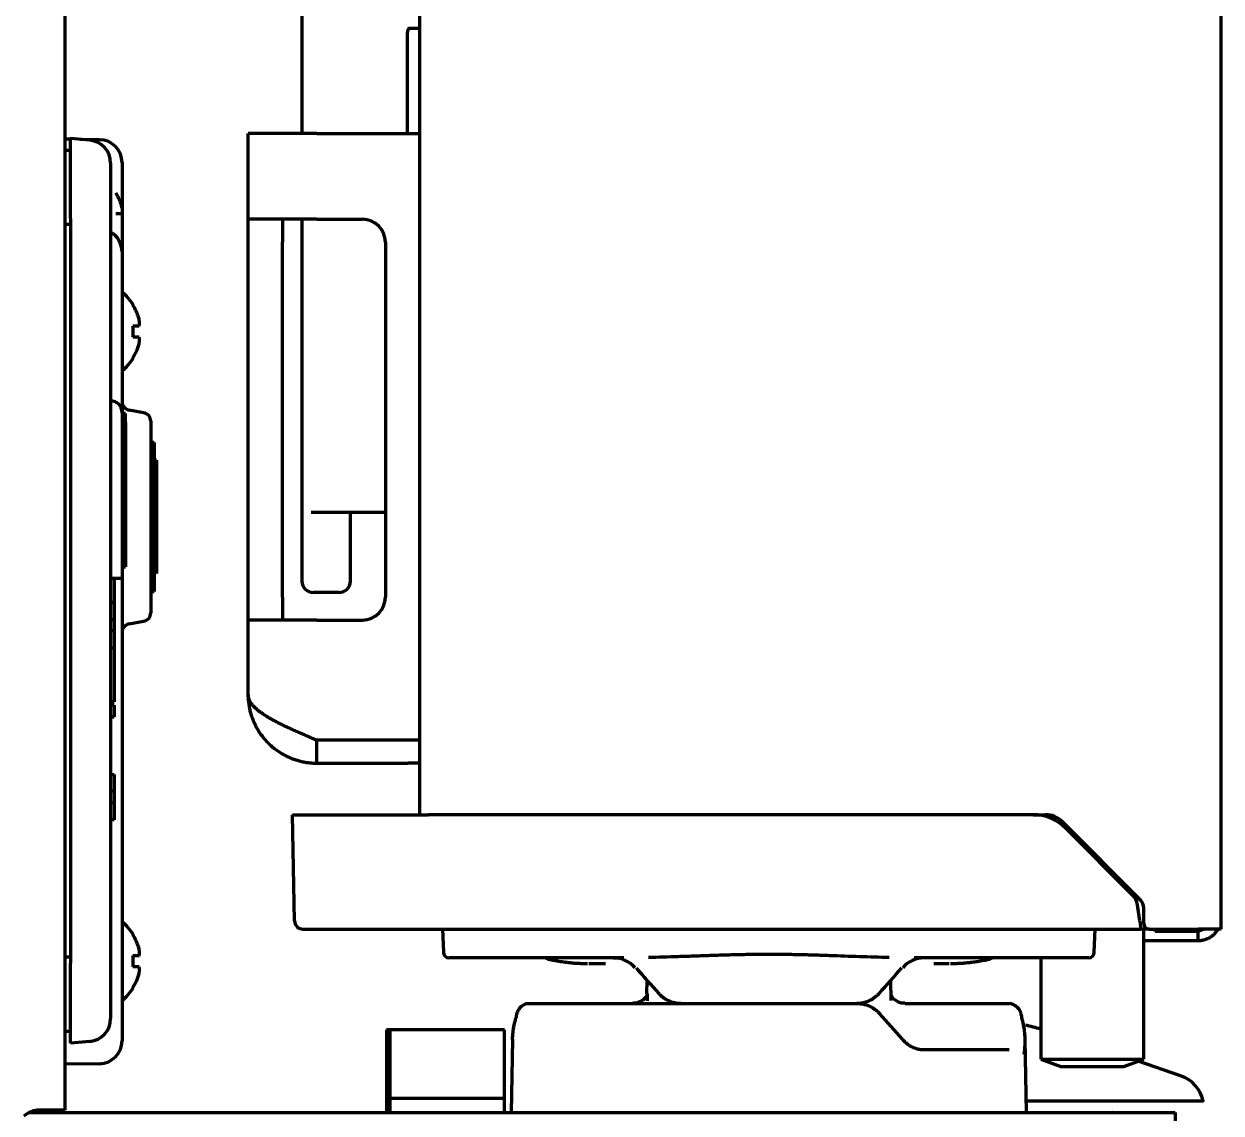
# Model space of a CAD drawing. Header units: inches. Extents: x 904 to 7172, y 213 to 5528.
# Drawn here: x 5376.5 to 5481, y 2036.7 to 2131.8 of the extents above; entities that cross this region are included whole.
import ezdxf

# ---------------------------------------------------------------- set-up
doc = ezdxf.new("R2010")
doc.units = ezdxf.units.IN

msp = doc.modelspace()

# ---------------------------------------------------------------- linework, layer by layer
at = {"linetype": 'Continuous', "lineweight": 70}
for p, q in [((5380.04, 3702.12), (5380.04, 2036.92)), ((5411.04, 2062.72), (5411.04, 3700.72)), ((5481.04, 2052.72), (5481.04, 3700.72)), ((5400.75, 2221.12), (5400.75, 2122.22)), ((5411.04, 2131.37), (5410.08, 2131.37)), ((5409.97, 2122.22), (5409.97, 2130.87)), ((5402.04, 2122.22), (5396.04, 2122.22)), ((5396.04, 2114.72), (5396.04, 2122.22)), ((5402.04, 2122.22), (5411.04, 2122.22)), ((5380.54, 2121.71), (5380.04, 2121.72)), ((5380.54, 2114.8), (5380.54, 2121.77)), ((5382.22, 2121.63), (5380.54, 2121.77)), ((5383.08, 2121.67), (5381.38, 2121.7)), ((5380.54, 2120.73), (5380.04, 2120.73)), ((5384.04, 2119.63), (5384.04, 2114.65)), ((5385.04, 2119.67), (5385.04, 2114.67)), ((5380.54, 2114.8), (5380.54, 2049.75)), ((5384.04, 2114.65), (5384.04, 2049.89)), ((5385.04, 2114.67), (5385.04, 2111.87)), ((5402.04, 2114.72), (5396.04, 2114.72)), ((5396.04, 2112.72), (5396.04, 2114.72)), ((5399.04, 2114.72), (5399.04, 2112.72)), ((5400.75, 2114.72), (5400.75, 2083.12)), ((5402.04, 2114.72), (5406.04, 2114.72)), ((5380.54, 2114.27), (5380.04, 2114.27)), ((5396.04, 2081.72), (5396.04, 2112.72)), ((5399.04, 2081.72), (5399.04, 2112.72)), ((5408.04, 2112.72), (5408.04, 2081.72)), ((5385.04, 2111.87), (5385.04, 2106.87)), ((5385.04, 2106.87), (5385.04, 2097.86)), ((5385.99, 2107.22), (5386.02, 2107.22)), ((5386.02, 2102.62), (5385.99, 2102.62)), ((5385.04, 2097.86), (5385.04, 2096.86)), ((5386.92, 2097.83), (5385.66, 2098.05)), ((5385.34, 2097.75), (5385.04, 2097.75)), ((5385.04, 2096.86), (5385.04, 2083.36)), ((5385.34, 2097), (5385.34, 2097.75)), ((5385.34, 2097), (5385.34, 2086.61)), ((5387.54, 2097.09), (5387.54, 2080.35)), ((5387.84, 2095.22), (5387.69, 2095.22)), ((5387.84, 2095.22), (5387.84, 2092.2)), ((5388.04, 2093.67), (5387.84, 2093.67)), ((5388.04, 2093.67), (5388.04, 2083.77)), ((5387.84, 2092.2), (5387.84, 2091.74)), ((5387.84, 2091.74), (5387.84, 2085.7)), ((5402.72, 2089.12), (5401.57, 2089.12)), ((5408.04, 2089.12), (5402.72, 2089.12)), ((5404.99, 2083.12), (5404.99, 2089.12)), ((5385.34, 2086.61), (5385.34, 2084.36)), ((5387.84, 2085.7), (5387.84, 2085.24)), ((5385.04, 2084.36), (5385.34, 2084.36)), ((5387.84, 2085.24), (5387.84, 2082.22)), ((5385.04, 2083.36), (5384.04, 2083.36)), ((5384.34, 2083.36), (5384.34, 2081.27)), ((5385.04, 2083.36), (5385.04, 2047.97)), ((5387.66, 2082.22), (5387.84, 2082.22)), ((5384.04, 2081.27), (5384.34, 2081.27)), ((5384.04, 2081.24), (5384.34, 2081.24)), ((5384.34, 2081.27), (5384.34, 2081.24)), ((5384.34, 2081.24), (5384.34, 2079.77)), ((5396.04, 2079.72), (5396.04, 2081.72)), ((5399.04, 2081.72), (5399.04, 2079.72)), ((5403.99, 2082.12), (5401.75, 2082.12)), ((5384.04, 2079.77), (5384.34, 2079.77)), ((5384.34, 2079.77), (5384.34, 2078.77)), ((5385.66, 2079.39), (5386.92, 2079.61)), ((5396.04, 2073.22), (5396.04, 2079.72)), ((5402.04, 2079.72), (5396.04, 2079.72)), ((5402.04, 2079.72), (5406.04, 2079.72)), ((5384.34, 2078.77), (5384.04, 2078.77)), ((5384.34, 2078.77), (5384.34, 2077.27)), ((5384.34, 2077.27), (5384.04, 2077.27)), ((5384.34, 2077.27), (5384.34, 2074.57)), ((5384.34, 2074.57), (5384.34, 2072.57)), ((5384.34, 2072.57), (5384.04, 2072.57)), ((5384.34, 2072.27), (5384.04, 2072.27)), ((5384.34, 2072.27), (5384.34, 2071.27)), ((5384.04, 2071.27), (5384.34, 2071.27)), ((5402.04, 2067.22), (5402.04, 2069.22)), ((5411.04, 2069.22), (5402.04, 2069.22)), ((5402.04, 2067.22), (5410.04, 2067.22)), ((5411.04, 2067.22), (5410.04, 2067.22)), ((5384.04, 2066.24), (5384.34, 2066.24)), ((5384.34, 2066.24), (5384.34, 2064.77)), ((5384.34, 2064.77), (5384.04, 2064.77)), ((5384.34, 2064.77), (5384.34, 2063.77)), ((5384.04, 2063.77), (5384.34, 2063.77)), ((5384.34, 2063.77), (5384.34, 2062.27)), ((5399.94, 2062.72), (5400.74, 2062.72)), ((5400.1, 2053.46), (5399.94, 2062.72)), ((5400.74, 2062.72), (5408.36, 2062.72)), ((5408.36, 2062.72), (5411.82, 2062.72)), ((5464.64, 2062.72), (5411.82, 2062.72)), ((5464.64, 2062.72), (5465.72, 2062.72)), ((5384.34, 2062.27), (5384.04, 2062.27)), ((5467.13, 2062.14), (5474, 2055.26)), ((5473.32, 2055.69), (5467.47, 2061.55)), ((5473.94, 2053.46), (5473.75, 2054.84)), ((5474.29, 2053.22), (5474.29, 2054.56)), ((5473.94, 2053.46), (5474.04, 2052.72)), ((5385.99, 2052.22), (5386.02, 2052.22)), ((5400.85, 2052.72), (5401.55, 2052.72)), ((5401.55, 2052.72), (5409.1, 2052.72)), ((5409.1, 2052.72), (5411.91, 2052.72)), ((5411.18, 2052.72), (5411.18, 2052.72)), ((5411.91, 2052.72), (5474.04, 2052.72)), ((5413.04, 2052.72), (5413.11, 2050.7)), ((5413.04, 2052.72), (5413.05, 2052.54)), ((5413.05, 2052.44), (5413.05, 2052.54)), ((5469.97, 2050.7), (5470.04, 2052.72)), ((5474.79, 2052.72), (5474.04, 2052.72)), ((5474.29, 2041.36), (5474.29, 2052.72)), ((5474.79, 2052.72), (5479.04, 2052.72)), ((5475.29, 2052.52), (5475.29, 2052.72)), ((5479.04, 2052.52), (5475.29, 2052.52)), ((5481.04, 2052.72), (5479.04, 2052.72)), ((5479.04, 2051.72), (5479.04, 2052.52)), ((5474.29, 2051.72), (5479.04, 2051.72)), ((5380.54, 2050.27), (5380.04, 2050.28)), ((5380.54, 2042.77), (5380.54, 2049.75)), ((5384.04, 2049.89), (5384.04, 2044.91)), ((5418.84, 2050.22), (5413.61, 2050.22)), ((5415.25, 2050.22), (5415.25, 2050.22)), ((5428.86, 2050.22), (5419.63, 2050.22)), ((5463.46, 2050.22), (5454.22, 2050.22)), ((5469.47, 2050.22), (5464.25, 2050.22)), ((5465.29, 2050.22), (5465.29, 2041.36)), ((5425.81, 2049.72), (5427.27, 2049.72)), ((5455.95, 2049.72), (5457.28, 2049.72)), ((5385.04, 2047.97), (5385.04, 2042.97)), ((5430.88, 2048.27), (5430.86, 2047.04)), ((5452.23, 2046.5), (5452.2, 2048.27)), ((5386.02, 2047.62), (5385.99, 2047.62)), ((5420.62, 2046.22), (5449.29, 2046.22)), ((5453.46, 2046.22), (5462.46, 2046.22)), ((5380.04, 2043.82), (5380.54, 2043.81)), ((5408.44, 2043.92), (5408.14, 2043.92)), ((5408.14, 2043.92), (5408.14, 2036.72)), ((5408.44, 2043.92), (5408.44, 2037.92)), ((5418.44, 2043.92), (5408.44, 2043.92)), ((5418.44, 2037.92), (5418.44, 2043.92)), ((5382.22, 2042.92), (5380.54, 2042.77)), ((5419.15, 2043.08), (5419.04, 2036.72)), ((5464.04, 2036.72), (5463.93, 2043.08)), ((5454.94, 2042.22), (5462.54, 2042.22)), ((5383.08, 2040.97), (5380.04, 2040.92)), ((5465.29, 2041.36), (5467.04, 2040.72)), ((5465.29, 2041.36), (5474.29, 2041.36)), ((5467.04, 2040.72), (5469.79, 2040.72)), ((5469.79, 2040.72), (5472.54, 2040.72)), ((5472.54, 2040.72), (5474.29, 2041.36)), ((5477.51, 2039.92), (5473.81, 2041.18)), ((5418.44, 2037.92), (5408.44, 2037.92)), ((5408.44, 2037.92), (5408.44, 2036.72)), ((5418.44, 2036.72), (5418.44, 2037.92)), ((5464.03, 2037.72), (5478.44, 2037.72)), ((5376.96, 2036.72), (5477.04, 2036.72)), ((5378.04, 2036.92), (5377.84, 2036.92)), ((5380.04, 2036.92), (5378.04, 2036.92)), ((5378.04, 2036.92), (5378.04, 2036.72)), ((5471.54, 2036.72), (5471.54, 2036.72)), ((5471.55, 2036.72), (5471.54, 2036.72)), ((5477.04, 2036.72), (5477.04, 2034.92))]:
    msp.add_line(p, q, dxfattribs=at)
for centre, radius, start, end in [((5382.04, 2119.63), 2, 0, 85), ((5383.04, 2119.67), 2, 0, 89), ((5406.04, 2112.72), 2, 0, 90), ((5383.04, 2111.87), 2, 0, 60.2655), ((5381.92, 2104.72), 4.8, 31.5837, 49.4583), ((5382.24, 2104.92), 3.78, 0.0035, 7.6041), ((5382.24, 2104.92), 3.78, 352.3959, 359.9965), ((5381.92, 2105.12), 4.8, 310.5417, 328.4186), ((5384.04, 2097.86), 1, 0, 90), ((5385.79, 2098.79), 0.75, 180, 260), ((5386.79, 2097.09), 0.75, 0, 80), ((5401.75, 2083.12), 1, 180, 270), ((5403.99, 2083.12), 1, 270, 0), ((5406.04, 2081.72), 2, 270, 0), ((5386.79, 2080.35), 0.75, 280, 0), ((5385.79, 2078.65), 0.75, 100, 180), ((5464.64, 2058.72), 4, 45, 90), ((5465.72, 2060.72), 2, 45, 90), ((5472.26, 2054.63), 1.5, 8, 45), ((5473.29, 2054.56), 1, 0, 45), ((5381.92, 2049.72), 4.8, 31.5837, 49.4583), ((5400.85, 2053.47), 0.75, 181, 270), ((5474.79, 2053.22), 0.5, 180, 270), ((5382.24, 2049.92), 3.78, 0.0035, 7.6041), ((5382.24, 2049.92), 3.78, 352.3959, 359.9965), ((5413.61, 2050.72), 0.5, 182, 270), ((5422.57, 2051.06), 1, 236.5061, 260), ((5460.51, 2051.06), 1, 280, 303.4939), ((5469.47, 2050.72), 0.5, 270, 358), ((5381.92, 2050.12), 4.8, 310.5417, 328.4186), ((5382.04, 2044.91), 2, 275, 0), ((5454.9, 2005.37), 40, 74.9377, 76.9284), ((5383.04, 2042.97), 2, 271, 0), ((5476.54, 2037.08), 3, 12.4208, 71.1364), ((5377.84, 2034.92), 2, 90, 133.35), ((5378.04, 2038.72), 2, 270, 295.8398)]:
    msp.add_arc(centre, radius, start, end, dxfattribs=at)
for centre, major_axis, ratio, start_param, end_param in [((5427.95, 2047.72), (0, -2.5), 0.999999, 2.277122, 3.141536), ((5455.14, 2047.72), (0, 2.5), 1, 0.000038, 0.863047), ((5427.95, 2047.72), (0, -2.5), 1, 2.278375, 2.380254), ((5440.93, 2048.93), (-20.53, 20.53), 0.267949, 1.289503, 1.395147), ((5451.53, 2048.93), (32.09, -27.79), 0.353553, 4.31099, 4.346826), ((5442.16, 2048.93), (20.53, 20.53), 0.267949, 4.888038, 4.993682), ((5420.44, 2044.95), (-0.961, 0.275), 0.857313, 0.005538, 0.30176), ((5442.48, 2043.14), (-20.67, 20.67), 0.267914, 4.448733, 4.553711), ((5462.65, 2044.95), (-0.961, -0.275), 0.857313, 2.839833, 3.140084)]:
    msp.add_ellipse(centre, major_axis=major_axis, ratio=ratio, start_param=start_param, end_param=end_param, dxfattribs=at)
for points, knots in [([(5409.97, 2130.87), (5409.98, 2130.95), (5409.99, 2131.09), (5410.03, 2131.27), (5410.09, 2131.4), (5410.12, 2131.44), (5410.12, 2131.44), (5410.12, 2131.44)], [0, 0, 0, 0, 0.239269, 0.485113, 0.691034, 0.916821, 1, 1, 1, 1]), ([(5384.49, 2115.22), (5384.61, 2115.22), (5384.72, 2115.22), (5384.86, 2115.22), (5384.9, 2115.22), (5384.98, 2115.22), (5385.01, 2115.22), (5385.04, 2115.22)], [0, 0, 0, 0, 0.5, 0.5, 0.75, 0.75, 1, 1, 1, 1]), ([(5385.99, 2105.42), (5386.11, 2105.42), (5386.22, 2105.42), (5386.36, 2105.42), (5386.4, 2105.42), (5386.48, 2105.42), (5386.51, 2105.42), (5386.54, 2105.42)], [0, 0, 0, 0, 0.5, 0.5, 0.75, 0.75, 1, 1, 1, 1]), ([(5385.99, 2102.62), (5386.11, 2102.82), (5386.22, 2103.03), (5386.36, 2103.36), (5386.4, 2103.47), (5386.48, 2103.69), (5386.51, 2103.81), (5386.54, 2103.92)], [0, 0, 0, 0, 0.5, 0.5, 0.75, 0.75, 1, 1, 1, 1]), ([(5387.63, 2093.44), (5387.67, 2093.3), (5387.71, 2093.15), (5387.75, 2092.96), (5387.76, 2092.93), (5387.77, 2092.87), (5387.77, 2092.83), (5387.79, 2092.73), (5387.8, 2092.67), (5387.83, 2092.47), (5387.84, 2092.34), (5387.84, 2092.2)], [0, 0, 0, 0, 0.367214, 0.367214, 0.446312, 0.446312, 0.52541, 0.52541, 0.683607, 0.683607, 1, 1, 1, 1]), ([(5387.84, 2091.74), (5387.83, 2091.47), (5387.8, 2091.21), (5387.71, 2090.81), (5387.68, 2090.66), (5387.64, 2090.52)], [0, 0, 0, 0, 0.639156, 0.639156, 1, 1, 1, 1]), ([(5387.63, 2086.94), (5387.67, 2086.8), (5387.71, 2086.65), (5387.75, 2086.46), (5387.76, 2086.43), (5387.77, 2086.37), (5387.77, 2086.33), (5387.79, 2086.23), (5387.8, 2086.17), (5387.83, 2085.97), (5387.84, 2085.84), (5387.84, 2085.7)], [0, 0, 0, 0, 0.367214, 0.367214, 0.446312, 0.446312, 0.52541, 0.52541, 0.683607, 0.683607, 1, 1, 1, 1]), ([(5388.04, 2083.77), (5388.04, 2083.77), (5388.03, 2083.79), (5388.02, 2083.85), (5388.01, 2083.88), (5388.01, 2083.92), (5388, 2083.93), (5388, 2083.94), (5388, 2083.97), (5388, 2084), (5387.99, 2084.06), (5387.99, 2084.1), (5387.98, 2084.2), (5387.97, 2084.25), (5387.96, 2084.37), (5387.96, 2084.43), (5387.96, 2084.52), (5387.95, 2084.54), (5387.95, 2084.57), (5387.95, 2084.59), (5387.95, 2084.64), (5387.95, 2084.68), (5387.94, 2084.87), (5387.93, 2085.04), (5387.92, 2085.31), (5387.91, 2085.41), (5387.91, 2085.56), (5387.9, 2085.61), (5387.9, 2085.71), (5387.9, 2085.76), (5387.89, 2086.02), (5387.88, 2086.25), (5387.86, 2086.7), (5387.85, 2086.94), (5387.84, 2087.19)], [0, 0, 0, 0, 0.125, 0.125, 0.1875, 0.1875, 0.203125, 0.203125, 0.21875, 0.25, 0.25, 0.3125, 0.3125, 0.375, 0.375, 0.4375, 0.4375, 0.453125, 0.453125, 0.46875, 0.46875, 0.5, 0.5, 0.625, 0.625, 0.6875, 0.6875, 0.71875, 0.71875, 0.75, 0.75, 0.875, 0.875, 1, 1, 1, 1]), ([(5387.84, 2085.24), (5387.83, 2084.97), (5387.8, 2084.71), (5387.71, 2084.31), (5387.68, 2084.16), (5387.64, 2084.02)], [0, 0, 0, 0, 0.639156, 0.639156, 1, 1, 1, 1]), ([(5479.56, 2052.72), (5479.53, 2052.71), (5479.47, 2052.68), (5479.37, 2052.65), (5479.26, 2052.6), (5479.15, 2052.56), (5479.08, 2052.54), (5479.04, 2052.52)], [0, 0, 0, 0, 0.163262, 0.372446, 0.581631, 0.790815, 1, 1, 1, 1]), ([(5479.04, 2051.72), (5479.08, 2051.72), (5479.15, 2051.72), (5479.25, 2051.73), (5479.36, 2051.75), (5479.46, 2051.76), (5479.56, 2051.79), (5479.66, 2051.82), (5479.76, 2051.85), (5479.86, 2051.89), (5479.95, 2051.94), (5480.04, 2051.99), (5480.13, 2052.04), (5480.22, 2052.1), (5480.3, 2052.17), (5480.38, 2052.23), (5480.46, 2052.31), (5480.53, 2052.38), (5480.6, 2052.46), (5480.66, 2052.55), (5480.71, 2052.62), (5480.74, 2052.66), (5480.75, 2052.68)], [0, 0, 0, 0, 0.051154, 0.102308, 0.153462, 0.204617, 0.255771, 0.306925, 0.358079, 0.409233, 0.460387, 0.511542, 0.562696, 0.61385, 0.665004, 0.716158, 0.767312, 0.818467, 0.869621, 0.920775, 0.971929, 1, 1, 1, 1]), ([(5385.99, 2050.42), (5386.11, 2050.42), (5386.22, 2050.42), (5386.36, 2050.42), (5386.4, 2050.42), (5386.48, 2050.42), (5386.51, 2050.42), (5386.54, 2050.42)], [0, 0, 0, 0, 0.5, 0.5, 0.75, 0.75, 1, 1, 1, 1]), ([(5419.63, 2050.22), (5419.56, 2050.22), (5419.49, 2050.22), (5419.35, 2050.22), (5419.29, 2050.22), (5419.22, 2050.22)], [0, 0, 0, 0, 0.5, 0.5, 1, 1, 1, 1]), ([(5422.4, 2050.07), (5422.4, 2050.07), (5422.4, 2050.07), (5422.41, 2050.07), (5422.42, 2050.07), (5422.43, 2050.07), (5422.44, 2050.06), (5422.47, 2050.06), (5422.52, 2050.05), (5422.59, 2050.04), (5422.61, 2050.03), (5422.64, 2050.03), (5422.66, 2050.03), (5422.71, 2050.02), (5422.75, 2050.01), (5422.88, 2049.99), (5422.98, 2049.97), (5423.09, 2049.95)], [0, 0, 0, 0, 0.11692, 0.11692, 0.179997, 0.179997, 0.243074, 0.243074, 0.495383, 0.495383, 0.55846, 0.55846, 0.621537, 0.621537, 0.747691, 0.747691, 1, 1, 1, 1]), ([(5423.09, 2049.95), (5423.16, 2049.94), (5423.25, 2049.92), (5423.42, 2049.89), (5423.51, 2049.88), (5423.7, 2049.85), (5423.8, 2049.84), (5423.96, 2049.82), (5424.01, 2049.82), (5424.09, 2049.81), (5424.12, 2049.8), (5424.18, 2049.8), (5424.31, 2049.78), (5424.57, 2049.76), (5424.81, 2049.75), (5424.99, 2049.74), (5425.06, 2049.74), (5425.15, 2049.73), (5425.18, 2049.73), (5425.24, 2049.73), (5425.4, 2049.72), (5425.56, 2049.72), (5425.69, 2049.72)], [0, 0, 0, 0, 0.125, 0.125, 0.25, 0.25, 0.375, 0.375, 0.4375, 0.4375, 0.46875, 0.46875, 0.5, 0.625, 0.75, 0.75, 0.8125, 0.8125, 0.84375, 0.84375, 0.875, 1, 1, 1, 1]), ([(5427.96, 2050.22), (5427.95, 2050.22), (5427.95, 2050.22), (5427.96, 2050.22), (5427.97, 2050.22), (5428.01, 2050.22), (5428.03, 2050.22), (5428.08, 2050.22), (5428.09, 2050.22), (5428.13, 2050.22), (5428.15, 2050.22), (5428.21, 2050.22), (5428.26, 2050.22), (5428.36, 2050.22), (5428.41, 2050.22), (5428.58, 2050.22), (5428.72, 2050.22), (5428.86, 2050.22)], [0, 0, 0, 0, 0.125, 0.125, 0.25, 0.25, 0.375, 0.375, 0.4375, 0.4375, 0.5, 0.5, 0.625, 0.625, 0.75, 0.75, 1, 1, 1, 1]), ([(5431.02, 2050.27), (5431.89, 2050.29), (5432.76, 2050.31), (5434.06, 2050.36), (5434.5, 2050.37), (5435.38, 2050.4), (5435.82, 2050.41), (5436.48, 2050.44), (5436.7, 2050.44), (5437.14, 2050.46), (5437.36, 2050.47), (5438.02, 2050.49), (5438.46, 2050.5), (5439.34, 2050.52), (5439.78, 2050.53), (5440.44, 2050.54), (5440.66, 2050.55), (5441.1, 2050.55), (5441.33, 2050.55), (5441.99, 2050.55), (5442.43, 2050.55), (5443.31, 2050.53), (5443.75, 2050.52), (5444.64, 2050.5), (5445.08, 2050.49), (5445.74, 2050.47), (5445.96, 2050.46), (5446.4, 2050.44), (5446.62, 2050.44), (5447.72, 2050.4), (5448.59, 2050.37), (5450.33, 2050.31), (5451.2, 2050.29), (5452.06, 2050.27)], [0, 0, 0, 0, 0.125, 0.125, 0.1875, 0.1875, 0.25, 0.25, 0.28125, 0.28125, 0.3125, 0.3125, 0.375, 0.375, 0.4375, 0.4375, 0.46875, 0.46875, 0.5, 0.5, 0.5625, 0.5625, 0.625, 0.625, 0.6875, 0.6875, 0.71875, 0.71875, 0.75, 0.75, 0.875, 0.875, 1, 1, 1, 1]), ([(5454.22, 2050.22), (5454.26, 2050.22), (5454.3, 2050.22), (5454.37, 2050.22), (5454.4, 2050.22), (5454.5, 2050.22), (5454.56, 2050.22), (5454.68, 2050.22), (5454.73, 2050.22), (5454.81, 2050.22), (5454.84, 2050.22), (5454.86, 2050.22)], [0, 0, 0, 0, 0.14085, 0.14085, 0.2817, 0.2817, 0.5634, 0.5634, 0.8451, 0.8451, 1, 1, 1, 1]), ([(5457.4, 2049.72), (5457.46, 2049.72), (5457.53, 2049.72), (5457.65, 2049.72), (5457.72, 2049.73), (5457.91, 2049.73), (5458.15, 2049.74), (5458.39, 2049.75), (5458.57, 2049.77), (5458.63, 2049.77), (5458.71, 2049.78), (5458.74, 2049.78), (5458.8, 2049.79), (5458.94, 2049.8), (5459.18, 2049.83), (5459.38, 2049.85), (5459.52, 2049.87), (5459.59, 2049.88), (5459.66, 2049.89), (5459.71, 2049.9), (5459.73, 2049.9), (5459.84, 2049.92), (5459.92, 2049.94), (5460, 2049.95)], [0, 0, 0, 0, 0.0625, 0.0625, 0.125, 0.125, 0.25, 0.375, 0.375, 0.4375, 0.4375, 0.46875, 0.46875, 0.5, 0.625, 0.75, 0.75, 0.8125, 0.84375, 0.84375, 0.875, 0.875, 1, 1, 1, 1]), ([(5460, 2049.95), (5460.11, 2049.97), (5460.31, 2050), (5460.45, 2050.03), (5460.53, 2050.04), (5460.54, 2050.04), (5460.56, 2050.05), (5460.58, 2050.05), (5460.61, 2050.06), (5460.65, 2050.06), (5460.67, 2050.07), (5460.68, 2050.07), (5460.68, 2050.07), (5460.69, 2050.07), (5460.69, 2050.07), (5460.69, 2050.07)], [0, 0, 0, 0, 0.251715, 0.50343, 0.50343, 0.566359, 0.566359, 0.629288, 0.629288, 0.755145, 0.881003, 0.881003, 0.943932, 0.943932, 1, 1, 1, 1]), ([(5463.86, 2050.22), (5463.8, 2050.22), (5463.73, 2050.22), (5463.6, 2050.22), (5463.53, 2050.22), (5463.46, 2050.22)], [0, 0, 0, 0, 0.5, 0.5, 1, 1, 1, 1]), ([(5464.25, 2050.22), (5464.22, 2050.22), (5464.18, 2050.22), (5464.12, 2050.22), (5464.08, 2050.22), (5463.99, 2050.22), (5463.93, 2050.22), (5463.86, 2050.22)], [0, 0, 0, 0, 0.25, 0.25, 0.5, 0.5, 1, 1, 1, 1]), ([(5385.99, 2047.62), (5386.11, 2047.82), (5386.22, 2048.03), (5386.36, 2048.36), (5386.4, 2048.47), (5386.48, 2048.69), (5386.51, 2048.81), (5386.54, 2048.92)], [0, 0, 0, 0, 0.5, 0.5, 0.75, 0.75, 1, 1, 1, 1]), ([(5429.64, 2049.57), (5429.65, 2049.57), (5429.65, 2049.57), (5429.71, 2049.51), (5429.76, 2049.45), (5429.82, 2049.38)], [0, 0, 0, 0, 0.045004, 0.045004, 1, 1, 1, 1]), ([(5430.93, 2047.03), (5430.93, 2047.04), (5430.93, 2047.05), (5430.87, 2046.87), (5430.54, 2046.49), (5430.01, 2046.24), (5429.74, 2046.24), (5429.65, 2046.25)], [0, 0, 0, 0, 0.056296, 0.267068, 0.523221, 0.827781, 1, 1, 1, 1]), ([(5433.85, 2046.22), (5433.76, 2046.22), (5433.67, 2046.23), (5433.49, 2046.25), (5433.32, 2046.27), (5433.15, 2046.32), (5433.02, 2046.36), (5432.98, 2046.38), (5432.89, 2046.41), (5432.85, 2046.43), (5432.73, 2046.49), (5432.65, 2046.53), (5432.53, 2046.6), (5432.49, 2046.62), (5432.43, 2046.66), (5432.41, 2046.67), (5432.38, 2046.7), (5432.28, 2046.77), (5432.12, 2046.9), (5431.99, 2047.03), (5431.93, 2047.1)], [0, 0, 0, 0, 0.125, 0.125, 0.25, 0.375, 0.375, 0.4375, 0.4375, 0.5, 0.5, 0.625, 0.625, 0.6875, 0.6875, 0.71875, 0.71875, 0.75, 0.875, 1, 1, 1, 1]), ([(5451.16, 2047.1), (5451.1, 2047.03), (5451.03, 2046.96), (5450.89, 2046.84), (5450.75, 2046.72), (5450.6, 2046.62), (5450.51, 2046.57), (5450.49, 2046.55), (5450.45, 2046.53), (5450.43, 2046.52), (5450.37, 2046.49), (5450.32, 2046.47), (5450.2, 2046.41), (5450.12, 2046.38), (5449.99, 2046.34), (5449.95, 2046.32), (5449.86, 2046.3), (5449.82, 2046.29), (5449.68, 2046.26), (5449.51, 2046.23), (5449.33, 2046.22), (5449.24, 2046.22)], [0, 0, 0, 0, 0.125, 0.125, 0.25, 0.375, 0.375, 0.40625, 0.40625, 0.4375, 0.4375, 0.5, 0.5, 0.625, 0.625, 0.6875, 0.6875, 0.75, 0.75, 0.875, 1, 1, 1, 1]), ([(5453.42, 2046.25), (5453.29, 2046.24), (5452.95, 2046.26), (5452.4, 2046.62), (5452.23, 2046.88), (5452.2, 2046.96)], [0, 0, 0, 0, 0.255554, 0.71196, 1, 1, 1, 1]), ([(5420.61, 2046.2), (5420.55, 2046.21), (5420.36, 2046.22), (5420.06, 2046.08), (5419.78, 2045.85), (5419.6, 2045.57), (5419.51, 2045.37), (5419.48, 2045.24), (5419.48, 2045.22)], [0, 0, 0, 0, 0.093232, 0.324501, 0.52409, 0.722083, 0.962761, 1, 1, 1, 1]), ([(5449.29, 2046.22), (5449.38, 2046.22), (5449.47, 2046.22), (5449.65, 2046.2), (5449.82, 2046.17), (5449.99, 2046.12), (5450.12, 2046.08), (5450.16, 2046.06), (5450.25, 2046.03), (5450.29, 2046.01), (5450.41, 2045.96), (5450.49, 2045.92), (5450.61, 2045.85), (5450.65, 2045.82), (5450.71, 2045.78), (5450.73, 2045.77), (5450.77, 2045.74), (5450.86, 2045.68), (5451.02, 2045.55), (5451.15, 2045.41), (5451.21, 2045.34)], [0, 0, 0, 0, 0.125, 0.125, 0.25, 0.375, 0.375, 0.4375, 0.4375, 0.5, 0.5, 0.625, 0.625, 0.6875, 0.6875, 0.71875, 0.71875, 0.75, 0.875, 1, 1, 1, 1]), ([(5463.59, 2045.22), (5463.58, 2045.32), (5463.52, 2045.53), (5463.33, 2045.84), (5463, 2046.1), (5462.69, 2046.23), (5462.51, 2046.21), (5462.47, 2046.2)], [0, 0, 0, 0, 0.214365, 0.467238, 0.69838, 0.931216, 1, 1, 1, 1]), ([(5419.15, 2043.08), (5419.16, 2043.18), (5419.16, 2043.28), (5419.17, 2043.51), (5419.19, 2043.64), (5419.22, 2043.91), (5419.24, 2044.04), (5419.31, 2044.44), (5419.37, 2044.71), (5419.45, 2044.97)], [0, 0, 0, 0, 0.153932, 0.153932, 0.365449, 0.365449, 0.576966, 0.576966, 1, 1, 1, 1]), ([(5463.83, 2041.78), (5463.88, 2042.04), (5463.91, 2042.31), (5463.94, 2042.84), (5463.94, 2043.11), (5463.91, 2043.51), (5463.9, 2043.64), (5463.87, 2043.91), (5463.85, 2044.04), (5463.78, 2044.44), (5463.72, 2044.71), (5463.64, 2044.97)], [0, 0, 0, 0, 0.25, 0.25, 0.5, 0.5, 0.625, 0.625, 0.75, 0.75, 1, 1, 1, 1]), ([(5453.21, 2043.1), (5453.27, 2043.03), (5453.4, 2042.9), (5453.6, 2042.72), (5453.74, 2042.62), (5453.83, 2042.56), (5453.85, 2042.55), (5453.89, 2042.53), (5453.9, 2042.52), (5453.96, 2042.49), (5454, 2042.47), (5454.11, 2042.41), (5454.18, 2042.38), (5454.3, 2042.34), (5454.35, 2042.32), (5454.41, 2042.3), (5454.45, 2042.29), (5454.47, 2042.28), (5454.56, 2042.26), (5454.71, 2042.23), (5454.86, 2042.22), (5454.94, 2042.22)], [0, 0, 0, 0, 0.125, 0.25, 0.375, 0.375, 0.40625, 0.40625, 0.4375, 0.4375, 0.5, 0.5, 0.625, 0.625, 0.6875, 0.71875, 0.71875, 0.75, 0.75, 0.875, 1, 1, 1, 1]), ([(5478.44, 2037.72), (5478.5, 2037.72), (5478.57, 2037.72), (5478.67, 2037.72), (5478.7, 2037.72), (5478.75, 2037.72), (5478.76, 2037.72), (5478.8, 2037.72), (5478.81, 2037.72), (5478.89, 2037.72), (5478.95, 2037.72), (5479.03, 2037.72), (5479.06, 2037.72), (5479.1, 2037.72), (5479.11, 2037.72), (5479.14, 2037.72), (5479.15, 2037.72), (5479.21, 2037.72), (5479.26, 2037.72), (5479.3, 2037.72), (5479.31, 2037.72), (5479.33, 2037.72), (5479.34, 2037.72), (5479.36, 2037.72), (5479.38, 2037.72), (5479.42, 2037.72), (5479.44, 2037.72), (5479.46, 2037.72), (5479.46, 2037.72), (5479.46, 2037.72), (5479.47, 2037.72), (5479.47, 2037.72), (5479.47, 2037.72), (5479.47, 2037.72)], [0, 0, 0, 0, 0.12555, 0.12555, 0.188325, 0.188325, 0.219713, 0.219713, 0.251101, 0.251101, 0.376651, 0.376651, 0.439426, 0.439426, 0.470814, 0.470814, 0.502201, 0.502201, 0.627752, 0.627752, 0.659139, 0.659139, 0.690527, 0.690527, 0.753302, 0.753302, 0.878852, 0.878852, 0.91024, 0.91024, 0.941627, 0.941627, 1, 1, 1, 1])]:
    msp.add_open_spline(points, degree=3, knots=knots, dxfattribs=at)
for points, degree in [([(5385.04, 2115.72), (5385.03, 2115.78), (5385, 2115.88), (5384.95, 2116.05), (5384.89, 2116.2), (5384.83, 2116.36), (5384.76, 2116.51), (5384.69, 2116.67), (5384.6, 2116.83), (5384.53, 2116.96), (5384.49, 2117.02)], 3), ([(5386.54, 2105.92), (5386.53, 2105.98), (5386.5, 2106.08), (5386.45, 2106.25), (5386.39, 2106.4), (5386.33, 2106.56), (5386.26, 2106.71), (5386.19, 2106.87), (5386.1, 2107.03), (5386.03, 2107.16), (5385.99, 2107.22)], 3), ([(5386.54, 2105.42), (5386.54, 2105.45), (5386.55, 2105.49), (5386.55, 2105.56), (5386.56, 2105.64), (5386.56, 2105.71), (5386.55, 2105.78), (5386.55, 2105.85), (5386.54, 2105.9), (5386.54, 2105.92)], 3), ([(5386.54, 2104.42), (5386.53, 2104.42), (5386.5, 2104.42), (5386.45, 2104.42), (5386.39, 2104.42), (5386.33, 2104.42), (5386.26, 2104.42), (5386.19, 2104.42), (5386.1, 2104.42), (5386.03, 2104.42), (5385.99, 2104.42)], 3), ([(5386.54, 2103.92), (5386.54, 2103.95), (5386.55, 2104), (5386.55, 2104.07), (5386.56, 2104.14), (5386.56, 2104.21), (5386.55, 2104.28), (5386.55, 2104.35), (5386.54, 2104.4), (5386.54, 2104.42)], 3), ([(5387.84, 2084.16), (5387.94, 2083.97), (5388.04, 2083.78)], 2), ([(5402.04, 2069.22), (5401.9, 2069.28), (5401.62, 2069.4), (5401.19, 2069.59), (5400.77, 2069.77), (5400.35, 2069.95), (5399.95, 2070.13), (5399.55, 2070.31), (5399.17, 2070.49), (5398.8, 2070.68), (5398.45, 2070.86), (5398.11, 2071.04), (5397.8, 2071.22), (5397.51, 2071.4), (5397.24, 2071.59), (5396.99, 2071.77), (5396.77, 2071.95), (5396.58, 2072.13), (5396.42, 2072.31), (5396.28, 2072.49), (5396.18, 2072.68), (5396.1, 2072.86), (5396.05, 2073.04), (5396.04, 2073.16), (5396.04, 2073.22)], 3), ([(5396.04, 2073.22), (5396.04, 2073.09), (5396.05, 2072.81), (5396.1, 2072.4), (5396.16, 2072), (5396.26, 2071.6), (5396.39, 2071.21), (5396.54, 2070.83), (5396.71, 2070.46), (5396.91, 2070.1), (5397.14, 2069.76), (5397.39, 2069.43), (5397.66, 2069.12), (5397.95, 2068.83), (5398.25, 2068.56), (5398.58, 2068.32), (5398.92, 2068.09), (5399.28, 2067.89), (5399.65, 2067.71), (5400.03, 2067.56), (5400.42, 2067.44), (5400.82, 2067.34), (5401.23, 2067.27), (5401.63, 2067.23), (5401.91, 2067.22), (5402.04, 2067.22)], 3), ([(5386.54, 2050.92), (5386.53, 2050.98), (5386.5, 2051.08), (5386.45, 2051.25), (5386.39, 2051.4), (5386.33, 2051.56), (5386.26, 2051.71), (5386.19, 2051.87), (5386.1, 2052.03), (5386.03, 2052.16), (5385.99, 2052.22)], 3), ([(5386.54, 2050.42), (5386.54, 2050.45), (5386.55, 2050.49), (5386.55, 2050.56), (5386.56, 2050.64), (5386.56, 2050.71), (5386.55, 2050.78), (5386.55, 2050.85), (5386.54, 2050.9), (5386.54, 2050.92)], 3), ([(5419.22, 2050.22), (5419.16, 2050.22), (5419.04, 2050.22), (5418.9, 2050.22), (5418.84, 2050.22)], 3), ([(5386.54, 2049.42), (5386.53, 2049.42), (5386.5, 2049.42), (5386.45, 2049.42), (5386.39, 2049.42), (5386.33, 2049.42), (5386.26, 2049.42), (5386.19, 2049.42), (5386.1, 2049.42), (5386.03, 2049.42), (5385.99, 2049.42)], 3), ([(5386.54, 2048.92), (5386.54, 2048.95), (5386.55, 2049), (5386.55, 2049.07), (5386.56, 2049.14), (5386.56, 2049.21), (5386.55, 2049.28), (5386.55, 2049.35), (5386.54, 2049.4), (5386.54, 2049.42)], 3), ([(5430.95, 2046.47), (5430.93, 2047.05)], 1)]:
    msp.add_open_spline(points, degree=degree, dxfattribs=at)

doc.saveas('drawing.dxf')
